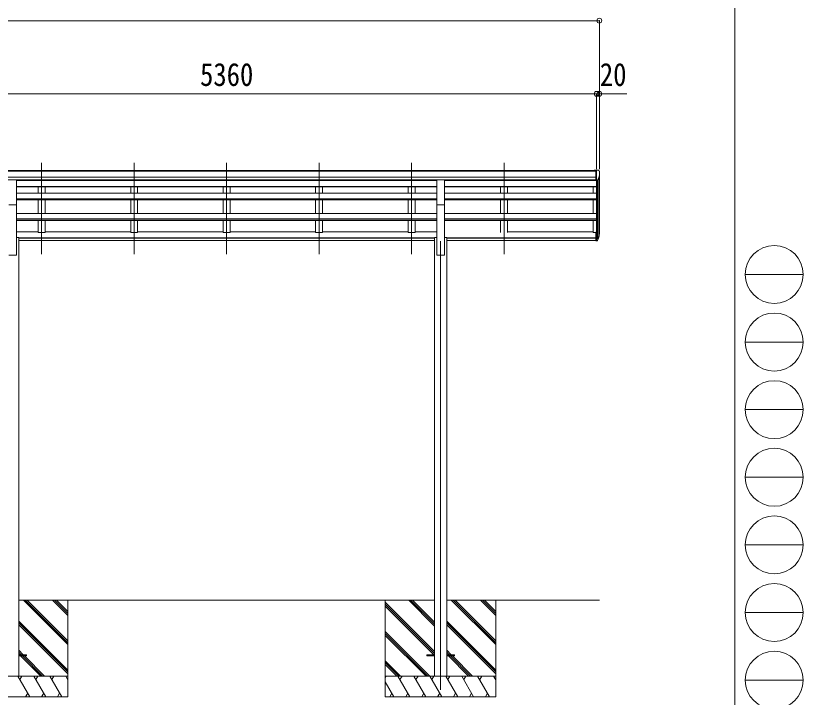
# Model space of a CAD drawing. Units: millimetres at full size. Extents: x -9783 to 9892, y -6828 to 6752.
# Drawn here: x 4187 to 9892, y -4327 to 611 of the extents above; entities that cross this region are included whole.
import ezdxf
from ezdxf.enums import TextEntityAlignment as Align

# ---------------------------------------------------------------- set-up
doc = ezdxf.new("R2010")
doc.units = ezdxf.units.MM
doc.header["$LTSCALE"] = 35
doc.header["$PDMODE"] = 32
doc.header["$PDSIZE"] = 35
for name, color, linetype, lineweight in [('0-0_0', 7, 'Continuous', 9), ('0-1_本体', 4, 'Continuous', 9), ('0-2_部品', 7, 'Continuous', 9), ('0-8_PARTS2', 2, 'Continuous', 9), ('0-A_寸法', 6, 'Continuous', 9), ('F-0_240', 7, 'Continuous', 9)]:
    doc.layers.add(name, color=color, linetype=linetype, lineweight=lineweight)
doc.styles.add('ＭＳ ゴシック', font='')
doc.styles.get('ＭＳ ゴシック').set_extended_font_data('MS Gothic')

msp = doc.modelspace()

# ---------------------------------------------------------------- linework, layer by layer
at = {"layer": '0-0_0'}
for p, q in [((7219.1, -3623.2), (4209.9, -3623.2)), ((4564.7, -3945.66), (4242.24, -3623.2)), ((4564.7, -3931.51), (4256.38, -3623.2)), ((4564.7, -3917.37), (4270.52, -3623.2)), ((4564.7, -3733.53), (4454.37, -3623.2)), ((4564.7, -3719.38), (4468.51, -3623.2)), ((4564.7, -3705.24), (4482.66, -3623.2)), ((4564.7, -3623.2), (4564.7, -4323.19)), ((6864.3, -3623.2), (6864.3, -4323.19)), ((7219.1, -3992.67), (6864.3, -3637.87)), ((7219.1, -3808.82), (7033.47, -3623.2)), ((7219.1, -3794.68), (7047.61, -3623.2)), ((7219.1, -3780.54), (7061.76, -3623.2)), ((8414.7, -3623.2), (7309.5, -3623.2)), ((7664.3, -3945.66), (7341.84, -3623.2)), ((7664.3, -3931.51), (7355.98, -3623.2)), ((7664.3, -3917.37), (7370.12, -3623.2)), ((7664.3, -3733.53), (7553.97, -3623.2)), ((7664.3, -3719.38), (7568.11, -3623.2)), ((7664.3, -3705.24), (7582.26, -3623.2)), ((7664.3, -3623.2), (7664.3, -4323.19)), ((7219.1, -4006.81), (6864.3, -3652.02)), ((7216.84, -4018.7), (6864.3, -3666.16)), ((4564.7, -4129.5), (4209.9, -3774.71)), ((4564.7, -4143.65), (4209.9, -3788.85)), ((4564.7, -4157.79), (4209.9, -3802.99)), ((7664.3, -4129.5), (7309.5, -3774.71)), ((7664.3, -4143.65), (7309.5, -3788.85)), ((7664.3, -4157.79), (7309.5, -3802.99)), ((7187.49, -4173.19), (6864.3, -3850.01)), ((7173.35, -4173.19), (6864.3, -3864.15)), ((7159.21, -4173.19), (6864.3, -3878.29)), ((4241.76, -4018.7), (4209.9, -3986.84)), ((7341.36, -4018.7), (7309.5, -3986.84)), ((4227.62, -4018.7), (4209.9, -4000.98)), ((4213.48, -4018.7), (4209.9, -4015.12)), ((4367.98, -4173.19), (4222.48, -4027.7)), ((4382.12, -4173.19), (4236.62, -4027.7)), ((4396.26, -4173.19), (4250.76, -4027.7)), ((7327.22, -4018.7), (7309.5, -4000.98)), ((7313.08, -4018.7), (7309.5, -4015.12)), ((7467.58, -4173.19), (7322.08, -4027.7)), ((7481.72, -4173.19), (7336.22, -4027.7)), ((7495.86, -4173.19), (7350.36, -4027.7)), ((6975.36, -4173.19), (6864.3, -4062.14)), ((6961.22, -4173.19), (6864.3, -4076.28)), ((6947.08, -4173.19), (6864.3, -4090.42)), ((3764.7, -4173.19), (4564.7, -4173.19)), ((4289.02, -4323.19), (4202.41, -4173.19)), ((4217.41, -4199.18), (4232.42, -4173.19)), ((4404.49, -4323.19), (4317.88, -4173.19)), ((4332.88, -4199.18), (4347.89, -4173.19)), ((4519.96, -4323.19), (4433.35, -4173.19)), ((4448.35, -4199.18), (4463.35, -4173.19)), ((4564.7, -4200.7), (4548.82, -4173.19)), ((6864.3, -4173.19), (7664.3, -4173.19)), ((6870.13, -4173.19), (6864.3, -4183.29)), ((6926.74, -4323.19), (6864.3, -4215.06)), ((7042.21, -4323.19), (6955.6, -4173.19)), ((6985.6, -4173.19), (6970.6, -4199.18)), ((7157.68, -4323.19), (7071.07, -4173.19)), ((7086.07, -4199.18), (7101.07, -4173.19)), ((7273.15, -4323.19), (7186.54, -4173.19)), ((7201.54, -4199.18), (7216.54, -4173.19)), ((7388.62, -4323.19), (7302.01, -4173.19)), ((7317.01, -4199.18), (7332.01, -4173.19)), ((7504.09, -4323.19), (7417.48, -4173.19)), ((7432.48, -4199.18), (7447.49, -4173.19)), ((7619.56, -4323.19), (7532.95, -4173.19)), ((7547.95, -4199.18), (7562.95, -4173.19)), ((7664.3, -4200.7), (7648.42, -4173.19)), ((4564.7, -4323.19), (3764.7, -4323.19)), ((4274.02, -4297.21), (4259.02, -4323.19)), ((4389.49, -4297.21), (4374.49, -4323.19)), ((4504.96, -4297.22), (4489.96, -4323.19)), ((7664.3, -4323.19), (6864.3, -4323.19)), ((6911.74, -4297.22), (6896.74, -4323.19)), ((7027.21, -4297.22), (7012.21, -4323.19)), ((7142.68, -4297.21), (7127.68, -4323.19)), ((7258.15, -4297.21), (7243.15, -4323.19)), ((7373.62, -4297.21), (7358.62, -4323.19)), ((7489.09, -4297.21), (7474.09, -4323.19)), ((7604.56, -4297.22), (7589.56, -4323.19))]:
    msp.add_line(p, q, dxfattribs=at)
at = {"layer": '0-1_本体'}
for p, q in [((8388.2, -510.22), (3051.2, -510.22)), ((8388.2, -559.09), (3041.2, -559.1)), ((8388.2, -515.56), (3051.2, -515.56)), ((8410.42, -565.77), (8410.42, -984.33)), ((8414.7, -962.33), (8414.7, -546.97)), ((8388.2, -576.76), (3041.2, -576.76)), ((7237.2, -579.14), (4192.2, -579.14)), ((7237.2, -582.28), (4192.2, -582.28)), ((7237.2, -625.76), (4192.2, -625.76)), ((4349.7, -582.28), (4349.7, -579.26)), ((4399.7, -582.28), (4399.7, -579.26)), ((5019.7, -582.28), (5019.7, -579.14)), ((5069.7, -582.28), (5069.7, -579.14)), ((5689.7, -582.28), (5689.7, -579.14)), ((5739.7, -582.28), (5739.7, -579.14)), ((6359.7, -582.28), (6359.7, -579.14)), ((6409.7, -582.28), (6409.7, -579.14)), ((7029.7, -582.28), (7029.7, -579.14)), ((7079.7, -582.28), (7079.7, -579.14)), ((7292.2, -579.14), (8388.2, -579.14)), ((7292.2, -582.28), (8394.7, -582.29)), ((7292.2, -625.76), (8394.7, -625.76)), ((7699.7, -582.28), (7699.7, -579.14)), ((7749.7, -582.28), (7749.7, -579.14)), ((8369.7, -579.14), (8369.7, -582.28)), ((8394.7, -581.6), (8394.7, -957.9)), ((8400.7, -581.12), (8400.7, -1002.34)), ((7237.2, -629.84), (4192.2, -629.84)), ((7237.2, -674.99), (4192.2, -674.99)), ((4349.7, -674.99), (4349.7, -629.84)), ((4399.7, -674.99), (4399.7, -629.84)), ((5019.7, -674.99), (5019.7, -629.84)), ((5069.7, -674.99), (5069.7, -629.84)), ((5689.7, -674.99), (5689.7, -629.84)), ((5739.7, -674.99), (5739.7, -629.84)), ((6359.7, -674.99), (6359.7, -629.84)), ((6409.7, -674.99), (6409.7, -629.84)), ((7029.7, -674.99), (7029.7, -629.84)), ((7079.7, -674.99), (7079.7, -629.84)), ((7292.2, -629.84), (8394.7, -629.84)), ((7292.2, -674.99), (8394.7, -674.99)), ((7699.7, -674.99), (7699.7, -629.84)), ((7749.7, -674.99), (7749.7, -629.84)), ((8369.7, -629.87), (8369.7, -674.86)), ((4192.2, -1123.2), (4192.2, -710.55)), ((7237.2, -715.73), (4192.2, -715.73)), ((7237.2, -717.22), (4192.2, -717.22)), ((7237.2, -724.01), (4192.2, -724.01)), ((4349.7, -822.3), (4349.7, -724.01)), ((4399.7, -822.3), (4399.7, -724.01)), ((5019.7, -822.3), (5019.7, -724.01)), ((5069.7, -822.3), (5069.7, -724.01)), ((5689.7, -822.3), (5689.7, -724.01)), ((5739.7, -822.3), (5739.7, -724.01)), ((6359.7, -822.3), (6359.7, -724.01)), ((6409.7, -822.3), (6409.7, -724.01)), ((7029.7, -822.3), (7029.7, -724.01)), ((7079.7, -822.3), (7079.7, -724.01)), ((7237.2, -1123.2), (7237.2, -710.55)), ((7292.2, -1123.2), (7292.2, -710.55)), ((7292.2, -715.73), (8394.7, -715.73)), ((7292.2, -717.22), (8394.7, -717.22)), ((7292.2, -724.01), (8394.7, -724.01)), ((7699.7, -822.3), (7699.7, -724.01)), ((7749.7, -822.3), (7749.7, -724.01)), ((8369.7, -724.04), (8369.7, -822.3)), ((7237.3, -822.3), (4192.2, -822.3)), ((7292.1, -822.3), (8394.7, -822.3)), ((7237.37, -861.51), (4192.2, -861.51)), ((7237.28, -862.99), (4192.2, -862.99)), ((7237.3, -872.65), (4192.2, -872.65)), ((4349.7, -872.65), (4349.7, -958.73)), ((4399.7, -872.65), (4399.7, -958.73)), ((5019.7, -872.65), (5019.7, -958.73)), ((5069.7, -872.65), (5069.7, -958.73)), ((5689.7, -872.65), (5689.7, -958.73)), ((5739.7, -872.65), (5739.7, -958.73)), ((6359.7, -872.65), (6359.7, -958.73)), ((6409.7, -872.65), (6409.7, -958.73)), ((7029.7, -872.65), (7029.7, -958.73)), ((7079.7, -872.65), (7079.7, -958.73)), ((7292.04, -861.51), (8394.7, -861.51)), ((7292.1, -872.65), (8394.7, -872.65)), ((7292.12, -862.99), (8394.7, -862.99)), ((7699.7, -872.65), (7699.7, -958.73)), ((7749.7, -872.65), (7749.7, -958.73)), ((8369.7, -872.56), (8369.7, -958.73)), ((4192.2, -953.93), (4349.7, -953.93)), ((4399.7, -958.73), (4349.7, -958.73)), ((4399.7, -953.93), (5019.7, -953.93)), ((5069.7, -958.73), (5019.7, -958.73)), ((5069.7, -953.93), (5689.7, -953.93)), ((5739.7, -958.73), (5689.7, -958.73)), ((5739.7, -953.93), (6359.7, -953.93)), ((6409.7, -958.73), (6359.7, -958.73)), ((6409.7, -953.93), (7029.7, -953.93)), ((7079.7, -958.73), (7029.7, -958.73)), ((7237.43, -953.93), (7079.7, -953.93)), ((8369.7, -953.93), (7749.7, -953.93)), ((8388.2, -958.73), (8369.7, -958.73)), ((4209.9, -996.81), (4192.2, -996.81)), ((4209.9, -996.81), (4209.9, -4173.19)), ((7219.5, -999.61), (4209.9, -999.61)), ((7219.5, -1016.79), (4209.9, -1016.79)), ((7219.5, -998.23), (4210.03, -998.23)), ((7237.2, -996.81), (7219.5, -996.81)), ((7219.5, -996.81), (7219.5, -4173.19)), ((7310.16, -996.81), (7292.46, -996.81)), ((7309.9, -996.81), (7309.9, -4173.19)), ((8388.2, -998.06), (7309.9, -998.06)), ((8388.2, -999.42), (7309.9, -999.42)), ((8388.2, -1016.79), (7309.9, -1016.79)), ((4192.2, -1123.2), (4137.2, -1123.2)), ((7292.46, -1123.2), (7237.46, -1123.2))]:
    msp.add_line(p, q, dxfattribs=at)
at = {"layer": '0-2_部品'}
for p, q in [((8388.2, -508.61), (8378.2, -508.7)), ((8378.2, -510.22), (8378.2, -508.7)), ((8388.2, -580.6), (8388.2, -508.61)), ((8406.7, -508.61), (8388.2, -508.61)), ((8394.7, -581.6), (8394.7, -508.61)), ((8406.7, -508.61), (8409.03, -508.75)), ((8409.79, -509.18), (8413.86, -514.99)), ((8402.33, -579.78), (8411.6, -563.72)), ((8416.7, -517.98), (8416.7, -518.61)), ((4192.2, -578.48), (4137.2, -578.48)), ((4192.2, -759.41), (4192.2, -578.48)), ((7292.2, -578.48), (7237.2, -578.48)), ((7237.2, -759.41), (7237.2, -578.48)), ((7292.2, -759.41), (7292.2, -578.48)), ((8388.2, -580.6), (8394.7, -580.6)), ((8394.7, -581.6), (8399.91, -581.28)), ((4192.2, -759.41), (4137.2, -759.41)), ((7292.2, -759.41), (7237.2, -759.41)), ((8388.2, -957.9), (8388.2, -1018.96)), ((8388.2, -957.9), (8394.7, -957.9)), ((8394.7, -957.9), (8394.7, -1019.78)), ((8388.2, -996.21), (8394.7, -996.21)), ((8388.2, -1001.61), (8394.7, -1001.61)), ((8388.2, -1018.96), (8394.7, -1018.96)), ((8394.7, -1002.61), (8399.84, -1002.61)), ((8394.7, -1004.61), (8399.55, -1004.61)), ((8394.7, -1019.78), (8399.55, -1019.78)), ((8401.14, -1001.86), (8410.89, -983.45)), ((8412.31, -983.94), (8402.15, -1003.11)), ((8409.72, -1000.79), (8402.15, -1018.28))]:
    msp.add_line(p, q, dxfattribs=at)
at = {"layer": '0-2_部品', "color": 4}
for p, q in [((4209.9, -4018.7), (4264.7, -4018.7)), ((4209.9, -4027.7), (4264.7, -4027.7)), ((4264.7, -4018.7), (4264.7, -4027.7)), ((7164.7, -4018.7), (7219.5, -4018.7)), ((7309.5, -4018.7), (7364.3, -4018.7)), ((7309.5, -4027.7), (7364.3, -4027.7)), ((7364.3, -4018.7), (7364.3, -4027.7))]:
    msp.add_line(p, q, dxfattribs=at)
msp.add_lwpolyline([(7164.7, -4018.7), (7164.7, -4027.7), (7219.5, -4027.7)], dxfattribs=at)
at = {"layer": '0-2_部品'}
for centre, radius, start, end in [((8408.97, -509.75), 1, 35, 86.5), ((8214.7, -518.61), 202, 347.09739, 0), ((8413.7, -517.98), 3, 0, 87), ((8399.73, -578.28), 3, 273.5, 330), ((8326.75, -957.49), 88.05, 342.78929, 2.77608), ((8326.04, -961.77), 89.07, 345.58812, 5.50424), ((8399.55, -1001.61), 3, 270, 330), ((8399.55, -1016.78), 3, 270, 330), ((8399.84, -1001.11), 1.5, 270, 330), ((8281.48, -964.72), 133.22, 344.28698, 356.72013)]:
    msp.add_arc(centre, radius, start, end, dxfattribs=at)
at = {"layer": '0-8_PARTS2'}
for p, q in [((4374.7, -1116.99), (4374.7, -454.46)), ((5044.7, -1116.99), (5044.7, -454.46)), ((5714.7, -1116.99), (5714.7, -454.46)), ((6384.7, -1116.99), (6384.7, -454.46)), ((7054.7, -1116.99), (7054.7, -454.46)), ((7724.7, -1116.99), (7724.7, -454.46)), ((7264.7, -1023.2), (7264.7, -4273.19))]:
    msp.add_line(p, q, dxfattribs=at)
at = {"layer": '0-A_寸法'}
for p, q in [((-2345.3, 575.02), (8414.7, 575.02)), ((8414.7, 575.02), (8414.7, -500.55)), ((8394.7, 45.07), (3034.7, 45.07)), ((8394.7, 45.07), (8394.7, -500.55)), ((8394.7, 45.07), (8394.7, -500.55)), ((8394.7, 45.07), (8414.7, 45.07)), ((8414.7, 45.07), (8414.7, -500.55)), ((8414.7, 45.07), (8614.7, 45.07))]:
    msp.add_line(p, q, dxfattribs=at)
for p in [(8414.7, 575.02), (8394.7, 45.07), (8414.7, 45.07)]:
    msp.add_point(p, dxfattribs=at)
at = {"layer": 'F-0_240', "color": 5}
msp.add_line((9396.97, 6751.9), (9396.97, -6828.1), dxfattribs=at)
at = {"layer": 'F-0_240', "color": 4}
for p, q in [((9471.77, -1263.1), (9891.77, -1263.1)), ((9471.77, -1753.1), (9891.77, -1753.1)), ((9471.77, -2243.1), (9891.77, -2243.1)), ((9471.77, -2733.1), (9891.77, -2733.1)), ((9471.77, -3223.1), (9891.77, -3223.1)), ((9471.77, -3713.1), (9891.77, -3713.1)), ((9471.77, -4203.1), (9891.77, -4203.1))]:
    msp.add_line(p, q, dxfattribs=at)
for centre in [(9681.77, -1263.1), (9681.77, -1753.1), (9681.77, -2243.1), (9681.77, -2733.1), (9681.77, -3223.1), (9681.77, -3713.1), (9681.77, -4203.1)]:
    msp.add_circle(centre, 210, dxfattribs=at)

# ---------------------------------------------------------------- texts
at = {"layer": '0-A_寸法', "color": 7, "style": 'ＭＳ ゴシック', "width": 0.85}
for s, p in [('5360', (5522.2, 52.07)), ('20', (8418.45, 52.07))]:
    msp.add_text(s, height=166.8, dxfattribs=at).set_placement(p, align=Align.BOTTOM_LEFT)

doc.saveas('drawing.dxf')
